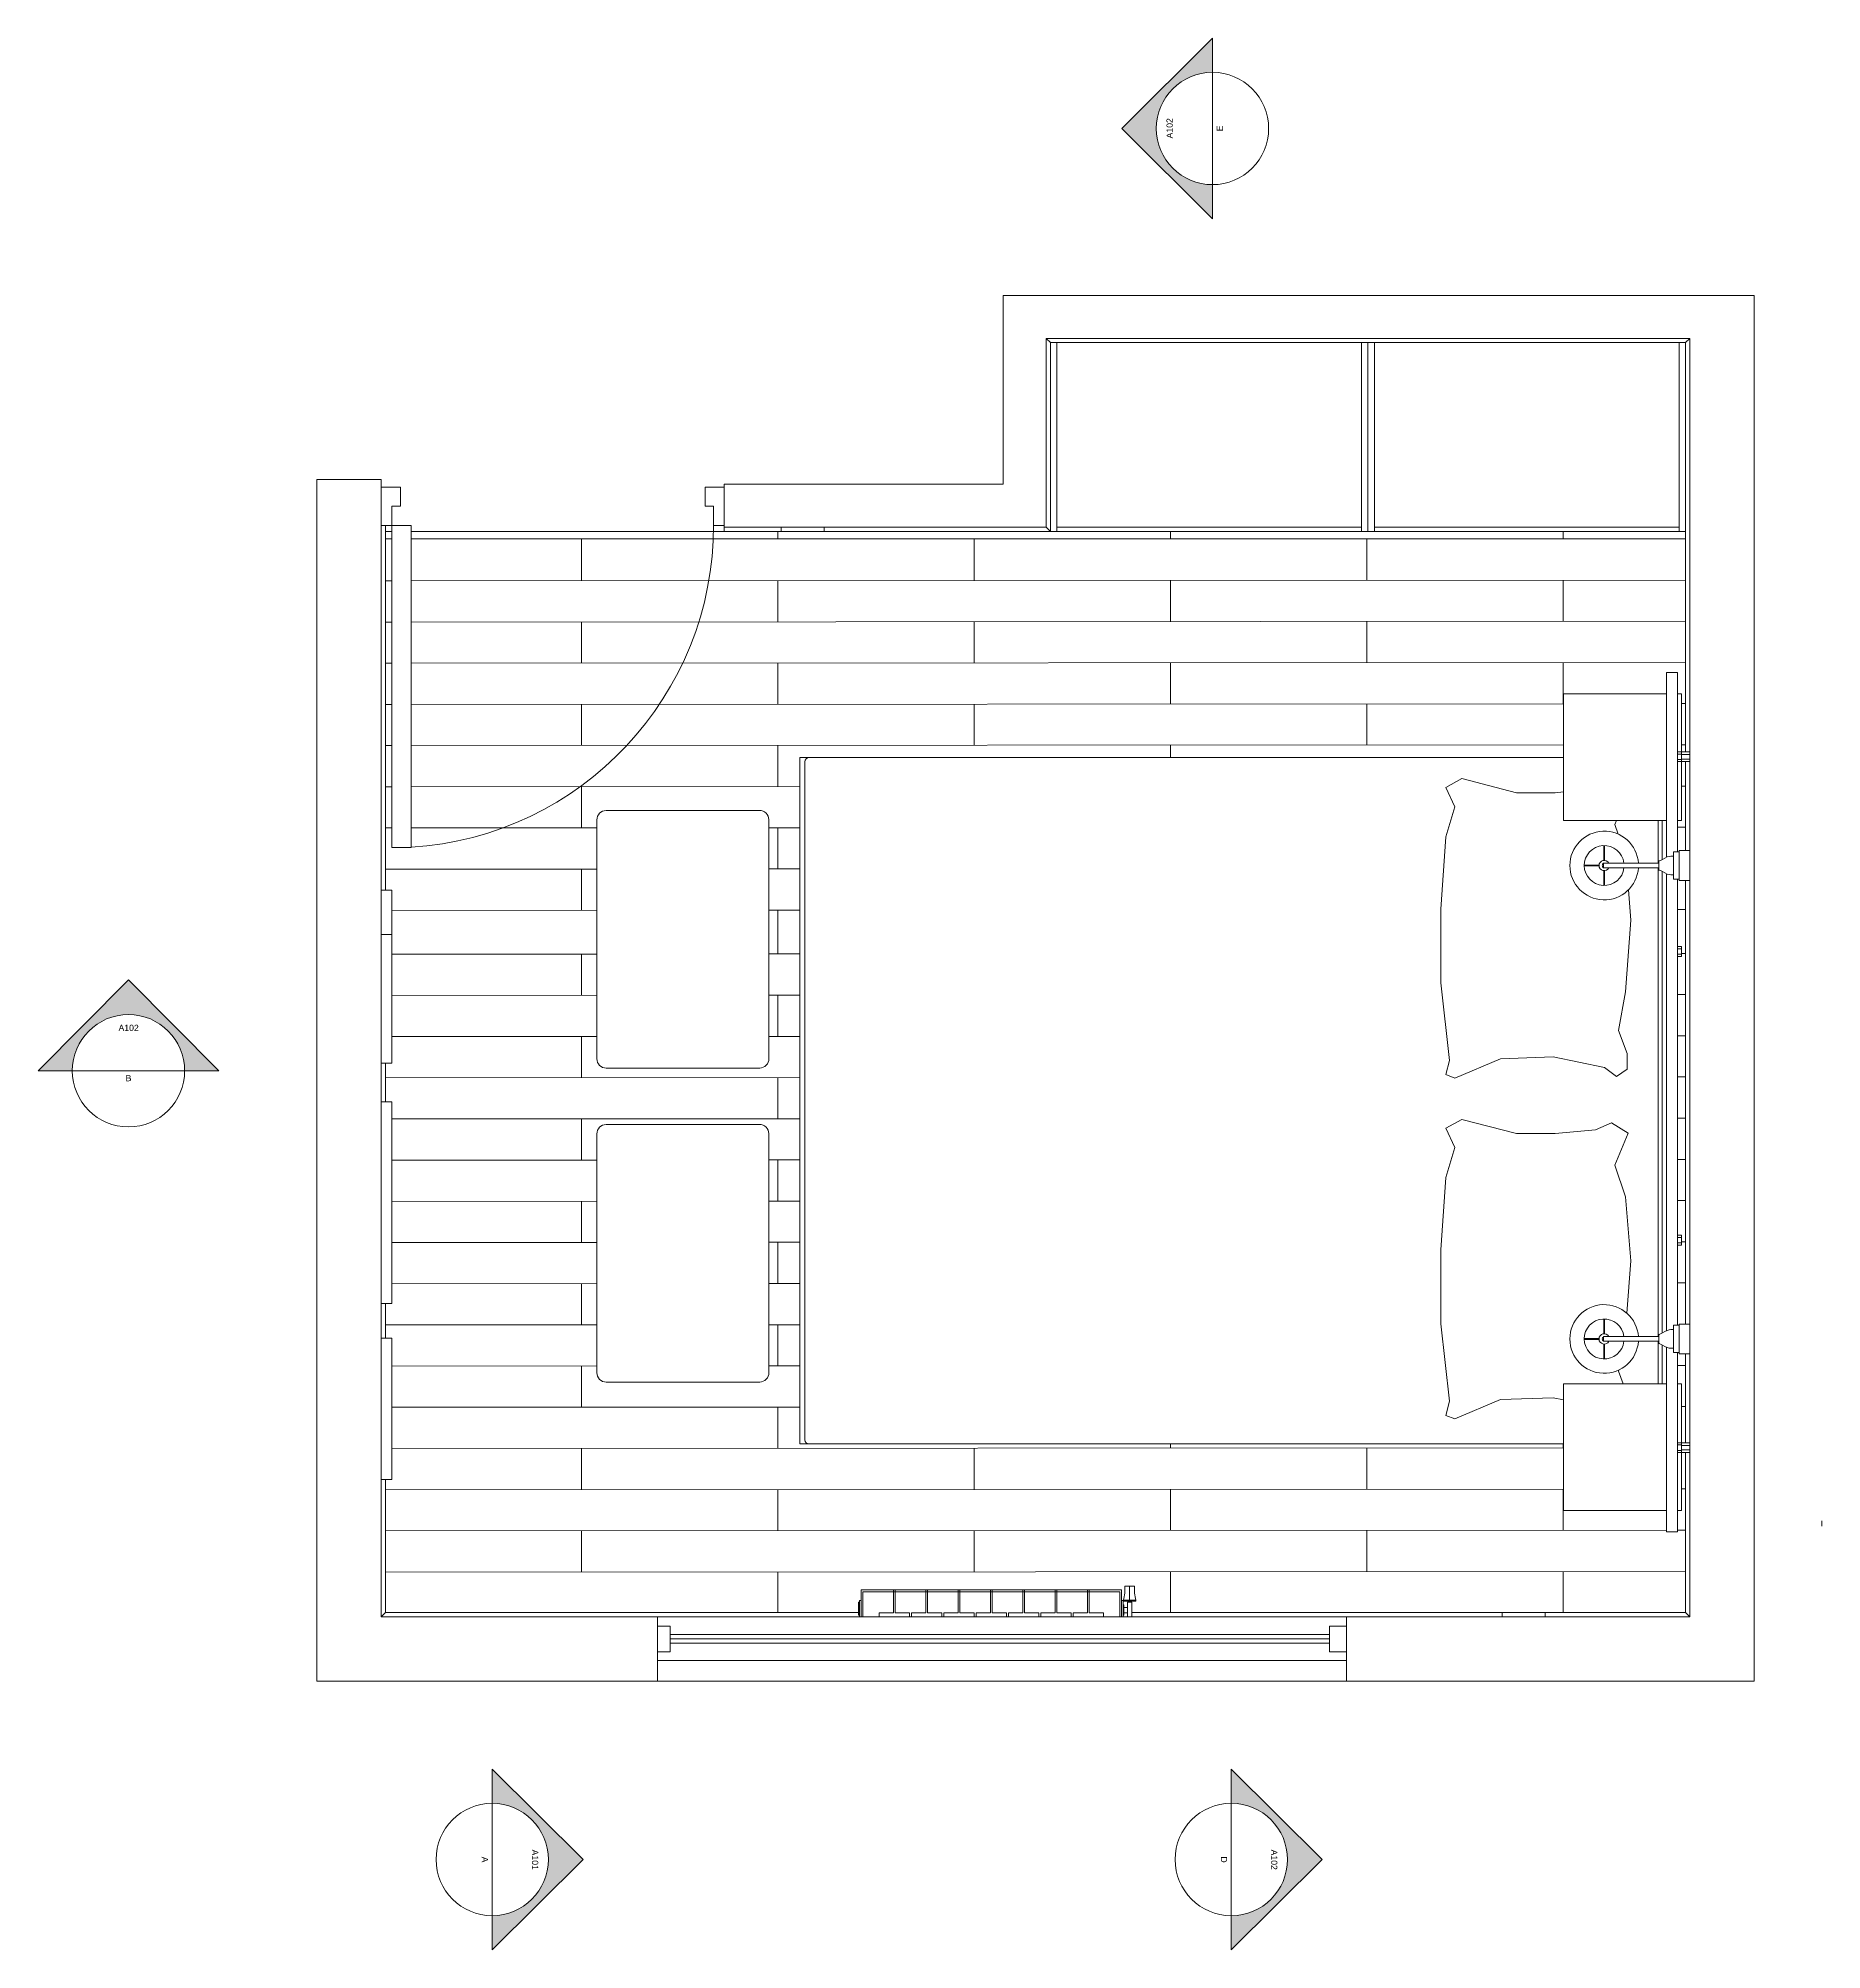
# Model space of a CAD drawing. Header units: centimetres. Extents: x -16179 to 12840, y -10704 to 3856.
# Drawn here: x -2304.44 to -2262.88, y -5185.55 to -5141.01 of the extents above; entities that cross this region are included whole.
import ezdxf

# ---------------------------------------------------------------- set-up
doc = ezdxf.new("R2010")
doc.units = ezdxf.units.CM
doc.header["$MEASUREMENT"] = 0
for name, color, linetype, lineweight in [('0_Num_Penna__2', 2, 'Continuous', 18), ('0_Num_Penna__200', 200, 'Continuous', 18), ('0_Num_Penna__5', 5, 'Continuous', 18), ('0_Num_Penna__7', 7, 'Continuous', 18), ('A-FLOR-LEVL_Num_Penna__5', 5, 'Continuous', 18), ('A-FURN_Num_Penna__8', 8, 'Continuous', 18), ('A-PRSP-1_Num_Penna__7', 7, 'Continuous', 18), ('A-SECT-MCUT_Num_Penna__5', 5, 'Continuous', 18), ('A-WALL-FULL-EXTR_Num_Penna__200', 200, 'Continuous', 18), ('A-WALL-FULL-EXTR_Num_Penna__5', 5, 'Continuous', 18), ('A-WALL-FULL-INTR_Num_Penna__5', 5, 'Continuous', 18), ('A-WALL-FULL-INTR_Num_Penna__7', 7, 'Continuous', 18), ('A-WALL-FULL_Num_Penna__5', 5, 'Continuous', 18), ('particolari_Num_Penna__5', 5, 'Continuous', 18), ('particolari_Num_Penna__6', 6, 'Continuous', 18)]:
    doc.layers.add(name, color=color, linetype=linetype, lineweight=lineweight)
doc.layers.add('A-FURN_Num_Penna__10', color=7, linetype='Continuous', lineweight=18, true_color=0x136734)
doc.styles.add('GENERATED_STYLE_1', font='Arial.ttf')

msp = doc.modelspace()

# ---------------------------------------------------------------- hatches: boundary and pattern name
at = {"layer": 'A-PRSP-1_Num_Penna__7', "linetype": 'Continuous', "lineweight": 18}
for points in [[(-2277.079, -5145.212), (-2277.079, -5144.419, -1), (-2277.079, -5141.8), (-2277.079, -5141.006), (-2279.194, -5143.109)], [(-2304.444, -5165.067), (-2303.651, -5165.067, -1), (-2301.032, -5165.067), (-2300.238, -5165.067), (-2302.341, -5162.952)], [(-2293.864, -5181.344), (-2293.864, -5182.138, -1), (-2293.864, -5184.757), (-2293.864, -5185.551), (-2291.748, -5183.447)], [(-2276.64, -5181.344), (-2276.64, -5182.138, -1), (-2276.64, -5184.757), (-2276.64, -5185.551), (-2274.524, -5183.447)]]:
    msp.add_hatch(color=7, dxfattribs=at).paths.add_polyline_path(points)

# ---------------------------------------------------------------- linework, layer by layer
at = {"layer": '0_Num_Penna__2', "color": 2, "linetype": 'Continuous', "lineweight": 18}
for p, q in [((-2296.455, -5151.464), (-2296.005, -5151.464)), ((-2296.005, -5151.464), (-2296.005, -5151.914)), ((-2288.455, -5151.464), (-2288.905, -5151.464)), ((-2288.905, -5151.464), (-2288.905, -5151.914)), ((-2296.005, -5151.914), (-2296.205, -5151.914)), ((-2296.205, -5151.914), (-2296.205, -5152.364)), ((-2288.905, -5151.914), (-2288.705, -5151.914)), ((-2288.705, -5151.914), (-2288.705, -5152.364)), ((-2296.205, -5152.364), (-2296.455, -5152.364)), ((-2288.705, -5152.364), (-2288.455, -5152.364))]:
    msp.add_line(p, q, dxfattribs=at)
at = {"layer": '0_Num_Penna__2', "color": 2, "linetype": 'Continuous', "lineweight": 18, "flags": 128}
msp.add_lwpolyline([(-2295.755, -5159.864), (-2295.755, -5152.364), (-2296.205, -5152.364), (-2296.205, -5159.864)], close=True, dxfattribs=at)
at = {"layer": '0_Num_Penna__2', "color": 2, "linetype": 'Continuous', "lineweight": 18}
msp.add_arc((-2296.222, -5152.357), 7.517, 273.5649, 0.0974, dxfattribs=at)
at = {"layer": '0_Num_Penna__200', "color": 200, "linetype": 'Continuous', "lineweight": 18}
for p, q in [((-2280.955, -5148), (-2280.855, -5148.1)), ((-2266.055, -5148.1), (-2265.955, -5148)), ((-2288.455, -5152.4), (-2288.455, -5152.5)), ((-2280.955, -5152.4), (-2280.855, -5152.5)), ((-2288.455, -5152.5), (-2287.128, -5152.5)), ((-2286.128, -5152.5), (-2280.855, -5152.5)), ((-2296.455, -5177.792), (-2296.355, -5177.692)), ((-2266.055, -5177.692), (-2265.955, -5177.792))]:
    msp.add_line(p, q, dxfattribs=at)
at = {"layer": '0_Num_Penna__5', "color": 5, "linetype": 'Continuous', "lineweight": 18}
for p, q in [((-2281.955, -5147), (-2281.955, -5151.4)), ((-2281.955, -5147), (-2264.455, -5147)), ((-2280.955, -5148), (-2280.955, -5152.4)), ((-2265.955, -5148), (-2280.955, -5148)), ((-2288.455, -5151.4), (-2281.955, -5151.4)), ((-2288.455, -5152.364), (-2288.455, -5152.4)), ((-2280.955, -5152.4), (-2281.955, -5152.4)), ((-2273.954, -5178.774), (-2273.954, -5178.807))]:
    msp.add_line(p, q, dxfattribs=at)
at = {"layer": '0_Num_Penna__7', "color": 7, "linetype": 'Continuous', "lineweight": 18}
for p, q in [((-2277.079, -5144.419), (-2277.079, -5141.8)), ((-2303.651, -5165.067), (-2301.032, -5165.067)), ((-2293.864, -5182.138), (-2293.864, -5184.757)), ((-2276.64, -5182.138), (-2276.64, -5184.757))]:
    msp.add_line(p, q, dxfattribs=at)
at = {"layer": 'A-FLOR-LEVL_Num_Penna__5', "color": 5, "linetype": 'Continuous', "lineweight": 18}
for p, q in [((-2273.954, -5178.807), (-2290.016, -5178.807)), ((-2297.955, -5179.292), (-2265.955, -5179.292))]:
    msp.add_line(p, q, dxfattribs=at)
at = {"layer": 'A-FURN_Num_Penna__10', "color": 116, "linetype": 'Continuous', "lineweight": 18, "true_color": 0x136734}
msp.add_line((-2262.879, -5175.557), (-2262.879, -5175.676), dxfattribs=at)
at = {"layer": 'A-FURN_Num_Penna__8', "color": 8, "linetype": 'Continuous', "lineweight": 18}
for p, q in [((-2280.855, -5148.1), (-2280.855, -5152.5)), ((-2280.855, -5148.1), (-2266.055, -5148.1)), ((-2280.705, -5152.5), (-2280.705, -5148.1)), ((-2273.605, -5152.5), (-2273.605, -5148.1)), ((-2273.455, -5148.1), (-2273.455, -5152.5)), ((-2273.305, -5152.5), (-2273.305, -5148.1)), ((-2266.205, -5152.5), (-2266.205, -5148.1)), ((-2266.055, -5152.5), (-2266.055, -5148.1)), ((-2287.128, -5152.4), (-2287.128, -5152.5)), ((-2286.128, -5152.5), (-2286.128, -5152.4)), ((-2273.605, -5152.4), (-2280.705, -5152.4)), ((-2273.305, -5152.4), (-2266.205, -5152.4)), ((-2287.128, -5152.5), (-2286.128, -5152.5)), ((-2280.855, -5152.5), (-2266.055, -5152.5)), ((-2266.495, -5157.764), (-2266.495, -5155.786)), ((-2266.495, -5155.786), (-2266.245, -5155.786)), ((-2266.245, -5155.786), (-2266.245, -5159.966)), ((-2266.495, -5156.286), (-2268.895, -5156.286)), ((-2268.895, -5156.286), (-2268.895, -5159.236)), ((-2266.245, -5156.286), (-2266.145, -5156.286)), ((-2266.145, -5156.286), (-2266.145, -5157.636)), ((-2286.695, -5157.764), (-2286.695, -5173.764)), ((-2268.895, -5157.764), (-2286.695, -5157.764)), ((-2266.495, -5157.764), (-2266.495, -5160.09)), ((-2286.577, -5157.865), (-2286.577, -5157.871)), ((-2286.577, -5157.871), (-2286.577, -5173.664)), ((-2271.637, -5158.465), (-2271.268, -5158.26)), ((-2271.268, -5158.26), (-2269.997, -5158.588)), ((-2266.145, -5157.864), (-2266.145, -5159.236)), ((-2271.432, -5158.917), (-2271.637, -5158.465)), ((-2269.997, -5158.588), (-2269.094, -5158.588)), ((-2269.094, -5158.588), (-2268.895, -5158.571)), ((-2271.637, -5159.615), (-2271.432, -5158.917)), ((-2268.895, -5159.236), (-2266.495, -5159.236)), ((-2267.662, -5159.236), (-2267.7, -5159.327)), ((-2267.7, -5159.327), (-2267.624, -5159.554)), ((-2266.695, -5159.236), (-2266.695, -5160.229)), ((-2266.595, -5160.143), (-2266.595, -5159.236)), ((-2266.145, -5159.236), (-2266.245, -5159.236)), ((-2271.76, -5161.298), (-2271.637, -5159.615)), ((-2266.333, -5159.966), (-2266.206, -5159.966)), ((-2266.333, -5160.501), (-2266.333, -5159.966)), ((-2266.206, -5159.966), (-2266.206, -5159.936)), ((-2266.206, -5159.936), (-2265.955, -5159.936)), ((-2266.206, -5159.966), (-2266.206, -5159.936)), ((-2266.206, -5159.966), (-2266.206, -5160.631)), ((-2267.964, -5160.339), (-2267.964, -5160.229)), ((-2267.964, -5160.229), (-2266.677, -5160.229)), ((-2267.964, -5160.339), (-2266.677, -5160.339)), ((-2266.695, -5160.339), (-2266.695, -5171.262)), ((-2266.677, -5160.384), (-2266.677, -5160.184)), ((-2266.595, -5171.176), (-2266.595, -5160.425)), ((-2266.495, -5160.478), (-2266.495, -5171.123)), ((-2266.388, -5160.066), (-2266.333, -5160.066)), ((-2296.455, -5160.857), (-2296.205, -5160.857)), ((-2296.205, -5160.857), (-2296.205, -5161.892)), ((-2267.386, -5160.852), (-2267.326, -5161.557)), ((-2266.388, -5160.501), (-2266.333, -5160.501)), ((-2266.333, -5160.501), (-2266.333, -5160.601)), ((-2266.206, -5160.601), (-2266.333, -5160.601)), ((-2266.245, -5160.601), (-2266.245, -5170.999)), ((-2266.206, -5160.571), (-2266.206, -5160.601)), ((-2266.206, -5160.631), (-2265.955, -5160.631)), ((-2271.76, -5163.022), (-2271.76, -5161.298)), ((-2267.326, -5161.557), (-2267.454, -5163.227)), ((-2296.205, -5161.892), (-2296.455, -5161.892)), ((-2296.205, -5164.892), (-2296.205, -5161.892)), ((-2271.555, -5164.828), (-2271.76, -5163.022)), ((-2267.454, -5163.227), (-2267.618, -5164.13)), ((-2267.618, -5164.13), (-2267.413, -5164.664)), ((-2296.455, -5164.892), (-2296.205, -5164.892)), ((-2271.637, -5165.156), (-2271.555, -5164.828)), ((-2270.366, -5164.787), (-2271.432, -5165.239)), ((-2269.135, -5164.746), (-2270.366, -5164.787)), ((-2267.946, -5164.992), (-2269.135, -5164.746)), ((-2267.413, -5164.664), (-2267.413, -5165.033)), ((-2271.637, -5165.156), (-2271.432, -5165.239)), ((-2267.659, -5165.197), (-2267.946, -5164.992)), ((-2267.413, -5165.033), (-2267.659, -5165.197)), ((-2296.205, -5165.792), (-2296.455, -5165.792)), ((-2296.205, -5170.492), (-2296.205, -5165.792)), ((-2271.637, -5166.406), (-2271.268, -5166.2)), ((-2271.268, -5166.2), (-2269.997, -5166.529)), ((-2271.432, -5166.857), (-2271.637, -5166.406)), ((-2269.997, -5166.529), (-2269.094, -5166.529)), ((-2269.094, -5166.529), (-2268.151, -5166.447)), ((-2268.151, -5166.447), (-2267.782, -5166.283)), ((-2267.782, -5166.283), (-2267.393, -5166.525)), ((-2267.393, -5166.525), (-2267.7, -5167.268)), ((-2271.637, -5167.555), (-2271.432, -5166.857)), ((-2271.76, -5169.238), (-2271.637, -5167.555)), ((-2267.7, -5167.268), (-2267.454, -5168.007)), ((-2267.454, -5168.007), (-2267.326, -5169.498)), ((-2271.76, -5170.962), (-2271.76, -5169.238)), ((-2267.326, -5169.498), (-2267.419, -5170.719)), ((-2296.455, -5170.492), (-2296.205, -5170.492)), ((-2271.555, -5172.769), (-2271.76, -5170.962)), ((-2266.388, -5171.099), (-2266.333, -5171.099)), ((-2266.333, -5170.999), (-2266.206, -5170.999)), ((-2266.333, -5171.534), (-2266.333, -5170.999)), ((-2266.206, -5170.999), (-2266.206, -5170.969)), ((-2266.206, -5170.969), (-2265.955, -5170.969)), ((-2266.206, -5170.999), (-2266.206, -5170.969)), ((-2266.206, -5170.999), (-2266.206, -5171.664)), ((-2296.205, -5171.302), (-2296.455, -5171.302)), ((-2296.205, -5174.592), (-2296.205, -5171.302)), ((-2267.964, -5171.372), (-2267.964, -5171.262)), ((-2267.964, -5171.262), (-2266.677, -5171.262)), ((-2267.964, -5171.372), (-2266.677, -5171.372)), ((-2266.695, -5171.372), (-2266.695, -5172.364)), ((-2266.677, -5171.417), (-2266.677, -5171.217)), ((-2266.595, -5172.364), (-2266.595, -5171.458)), ((-2266.495, -5171.511), (-2266.495, -5173.764)), ((-2266.388, -5171.534), (-2266.333, -5171.534)), ((-2266.333, -5171.534), (-2266.333, -5171.634)), ((-2267.612, -5172.042), (-2267.618, -5172.071)), ((-2267.618, -5172.071), (-2267.505, -5172.364)), ((-2266.206, -5171.634), (-2266.333, -5171.634)), ((-2266.245, -5171.634), (-2266.245, -5175.814)), ((-2266.206, -5171.634), (-2266.206, -5171.664)), ((-2266.206, -5171.664), (-2265.955, -5171.664)), ((-2266.495, -5172.364), (-2268.895, -5172.364)), ((-2268.895, -5172.364), (-2268.895, -5175.314)), ((-2266.245, -5172.364), (-2266.145, -5172.364)), ((-2266.145, -5172.364), (-2266.145, -5173.737)), ((-2271.637, -5173.097), (-2271.555, -5172.769)), ((-2270.366, -5172.728), (-2271.432, -5173.179)), ((-2269.135, -5172.687), (-2270.366, -5172.728)), ((-2268.895, -5172.736), (-2269.135, -5172.687)), ((-2271.432, -5173.179), (-2271.637, -5173.097)), ((-2286.695, -5173.764), (-2268.895, -5173.764)), ((-2266.495, -5173.764), (-2266.495, -5175.814)), ((-2266.145, -5173.964), (-2266.145, -5175.314)), ((-2296.455, -5174.592), (-2296.205, -5174.592)), ((-2268.895, -5175.314), (-2266.495, -5175.314)), ((-2266.495, -5175.314), (-2266.495, -5175.814)), ((-2266.145, -5175.314), (-2266.245, -5175.314)), ((-2266.495, -5175.814), (-2266.245, -5175.814)), ((-2269.328, -5177.692), (-2270.328, -5177.692)), ((-2270.328, -5177.692), (-2270.328, -5177.792)), ((-2269.328, -5177.792), (-2269.328, -5177.692))]:
    msp.add_line(p, q, dxfattribs=at)
at = {"layer": 'A-FURN_Num_Penna__8', "color": 8, "linetype": 'Continuous', "lineweight": 18, "flags": 128}
for points in [[(-2287.628, -5165.004, 0.414214), (-2287.418, -5164.787), (-2287.418, -5159.212, 0.414214), (-2287.635, -5159.002), (-2291.21, -5159.002, 0.414214), (-2291.425, -5159.221), (-2291.425, -5164.788, 0.414214), (-2291.208, -5165.004)], [(-2287.628, -5172.321, 0.414214), (-2287.418, -5172.104), (-2287.418, -5166.529, 0.414214), (-2287.635, -5166.319), (-2291.21, -5166.319, 0.414214), (-2291.425, -5166.538), (-2291.425, -5172.105, 0.414214), (-2291.208, -5172.321)]]:
    msp.add_lwpolyline(points, format="xyb", close=True, dxfattribs=at)
at = {"layer": 'A-FURN_Num_Penna__8', "color": 8, "linetype": 'Continuous', "lineweight": 18}
for centre, radius, start, end in [((-2286.474, -5157.867), 0.103, 94.0082, 178.8728), ((-2267.95, -5160.284), 0.8, 3.9955, 356.1111), ((-2267.95, -5160.284), 0.465, 6.885, 353.2993), ((-2267.95, -5160.284), 0.12, 27.6794, 333.1187), ((-2267.931, -5160.284), 0.0639, 120.5515, 239.4485), ((-2267.95, -5171.317), 0.8, 3.9955, 356.1111), ((-2267.95, -5171.317), 0.465, 6.885, 353.2993), ((-2267.95, -5171.317), 0.12, 27.6794, 333.1187), ((-2267.931, -5171.317), 0.0639, 120.5515, 239.4485), ((-2286.475, -5173.663), 0.101, 180.7492, 269.2508)]:
    msp.add_arc(centre, radius, start, end, dxfattribs=at)
for points in [[(-2266.388, -5160.066), (-2266.388, -5160.066), (-2266.459, -5160.065), (-2266.537, -5160.111), (-2266.616, -5160.156), (-2266.677, -5160.184), (-2266.677, -5160.184)], [(-2266.388, -5160.501), (-2266.388, -5160.501), (-2266.459, -5160.502), (-2266.537, -5160.457), (-2266.616, -5160.411), (-2266.677, -5160.384), (-2266.677, -5160.384)], [(-2266.388, -5171.099), (-2266.388, -5171.099), (-2266.459, -5171.098), (-2266.537, -5171.144), (-2266.616, -5171.189), (-2266.677, -5171.217), (-2266.677, -5171.217)], [(-2266.388, -5171.534), (-2266.388, -5171.534), (-2266.459, -5171.535), (-2266.537, -5171.49), (-2266.616, -5171.444), (-2266.677, -5171.417), (-2266.677, -5171.417)]]:
    msp.add_open_spline(points, degree=3, knots=[0, 0, 0, 0, 1, 1, 1, 2, 2, 2, 2], dxfattribs=at)
at = {"layer": 'A-PRSP-1_Num_Penna__7', "color": 7, "linetype": 'Continuous', "lineweight": 18}
for p, q in [((-2277.079, -5141.006), (-2279.194, -5143.109)), ((-2277.079, -5141.8), (-2277.079, -5141.006)), ((-2277.079, -5145.212), (-2279.194, -5143.109)), ((-2277.079, -5144.419), (-2277.079, -5145.212)), ((-2304.444, -5165.067), (-2302.341, -5162.952)), ((-2300.238, -5165.067), (-2302.341, -5162.952)), ((-2303.651, -5165.067), (-2304.444, -5165.067)), ((-2301.032, -5165.067), (-2300.238, -5165.067)), ((-2293.864, -5182.138), (-2293.864, -5181.344)), ((-2293.864, -5181.344), (-2291.748, -5183.447)), ((-2276.64, -5182.138), (-2276.64, -5181.344)), ((-2276.64, -5181.344), (-2274.524, -5183.447)), ((-2293.864, -5185.551), (-2291.748, -5183.447)), ((-2276.64, -5185.551), (-2274.524, -5183.447)), ((-2293.864, -5184.757), (-2293.864, -5185.551)), ((-2276.64, -5184.757), (-2276.64, -5185.551))]:
    msp.add_line(p, q, dxfattribs=at)
for centre in [(-2277.079, -5143.109), (-2302.341, -5165.067), (-2293.864, -5183.447), (-2276.64, -5183.447)]:
    msp.add_circle(centre, 1.309, dxfattribs=at)
at = {"layer": 'A-SECT-MCUT_Num_Penna__5', "color": 5, "linetype": 'Continuous', "lineweight": 18}
for p, q in [((-2290.016, -5177.792), (-2290.016, -5179.292)), ((-2273.954, -5179.292), (-2273.954, -5177.792))]:
    msp.add_line(p, q, dxfattribs=at)
at = {"layer": 'A-WALL-FULL-EXTR_Num_Penna__200', "color": 200, "linetype": 'Continuous', "lineweight": 18, "flags": 128}
for points in [[(-2296.355, -5160.857), (-2296.355, -5152.364)], [(-2266.055, -5152.5), (-2266.055, -5157.636)], [(-2266.055, -5157.864), (-2266.055, -5159.936)], [(-2266.055, -5160.631), (-2266.055, -5170.969)], [(-2296.355, -5165.792), (-2296.355, -5164.892)], [(-2296.355, -5171.302), (-2296.355, -5170.492)], [(-2266.055, -5171.664), (-2266.055, -5173.737)], [(-2266.055, -5173.964), (-2266.055, -5177.692), (-2269.328, -5177.692)], [(-2285.329, -5177.692), (-2296.355, -5177.692), (-2296.355, -5174.592)], [(-2270.328, -5177.692), (-2278.956, -5177.692)]]:
    msp.add_lwpolyline(points, dxfattribs=at)
at = {"layer": 'A-WALL-FULL-EXTR_Num_Penna__5', "color": 5, "linetype": 'Continuous', "lineweight": 18}
for p, q in [((-2264.455, -5179.292), (-2264.455, -5147)), ((-2297.955, -5179.292), (-2297.955, -5151.292)), ((-2265.955, -5179.292), (-2264.455, -5179.292))]:
    msp.add_line(p, q, dxfattribs=at)
at = {"layer": 'A-WALL-FULL-EXTR_Num_Penna__5', "color": 5, "linetype": 'Continuous', "lineweight": 18, "flags": 128}
msp.add_lwpolyline([(-2265.955, -5148), (-2265.955, -5177.792), (-2296.455, -5177.792), (-2296.455, -5151.292)], dxfattribs=at)
at = {"layer": 'A-WALL-FULL-INTR_Num_Penna__5', "color": 5, "linetype": 'Continuous', "lineweight": 18}
for p, q in [((-2288.455, -5151.464), (-2288.455, -5151.4)), ((-2288.455, -5152.4), (-2281.955, -5152.4))]:
    msp.add_line(p, q, dxfattribs=at)
at = {"layer": 'A-WALL-FULL-INTR_Num_Penna__7', "color": 7, "linetype": 'Continuous', "lineweight": 18}
for p, q in [((-2281.975, -5151.4), (-2281.97, -5151.4)), ((-2288.455, -5152.4), (-2288.45, -5152.4))]:
    msp.add_line(p, q, dxfattribs=at)
at = {"layer": 'A-WALL-FULL_Num_Penna__5', "color": 5, "linetype": 'Continuous', "lineweight": 18}
msp.add_line((-2297.955, -5151.292), (-2296.455, -5151.292), dxfattribs=at)
at = {"layer": 'particolari_Num_Penna__5', "color": 5, "linetype": 'Continuous', "lineweight": 18}
msp.add_line((-2288.455, -5152.364), (-2288.455, -5151.464), dxfattribs=at)
at = {"layer": 'particolari_Num_Penna__6', "color": 6, "linetype": 'Continuous', "lineweight": 18}
for p, q in [((-2296.355, -5152.5), (-2296.205, -5152.5)), ((-2296.355, -5152.672), (-2296.205, -5152.672)), ((-2295.755, -5152.5), (-2288.455, -5152.5)), ((-2295.755, -5152.672), (-2266.055, -5152.672)), ((-2291.78, -5152.672), (-2291.78, -5153.648)), ((-2287.205, -5152.672), (-2287.205, -5152.5)), ((-2282.63, -5152.672), (-2282.63, -5153.642)), ((-2278.055, -5152.672), (-2278.055, -5152.5)), ((-2273.48, -5152.672), (-2273.48, -5153.632)), ((-2268.905, -5152.672), (-2268.905, -5152.5)), ((-2296.355, -5153.65), (-2296.205, -5153.65)), ((-2295.755, -5153.65), (-2266.055, -5153.632)), ((-2287.205, -5153.645), (-2287.205, -5154.605)), ((-2278.055, -5153.639), (-2278.055, -5154.599)), ((-2268.905, -5154.594), (-2268.905, -5153.636)), ((-2296.355, -5154.61), (-2296.205, -5154.61)), ((-2295.755, -5154.61), (-2266.055, -5154.592)), ((-2291.78, -5154.608), (-2291.78, -5155.568)), ((-2282.63, -5154.602), (-2282.63, -5155.562)), ((-2273.48, -5154.597), (-2273.48, -5155.557)), ((-2296.355, -5155.57), (-2296.205, -5155.57)), ((-2295.755, -5155.57), (-2266.055, -5155.552)), ((-2287.205, -5155.565), (-2287.205, -5156.525)), ((-2278.055, -5155.559), (-2278.055, -5156.519)), ((-2278.055, -5155.559), (-2278.055, -5156.519)), ((-2268.905, -5156.514), (-2268.905, -5155.556)), ((-2296.355, -5156.53), (-2296.205, -5156.53)), ((-2295.755, -5156.53), (-2268.895, -5156.514)), ((-2291.78, -5156.528), (-2291.78, -5157.488)), ((-2282.63, -5156.522), (-2282.63, -5157.482)), ((-2273.48, -5156.517), (-2273.48, -5157.477)), ((-2266.145, -5156.512), (-2266.055, -5156.512)), ((-2296.355, -5157.49), (-2296.205, -5157.49)), ((-2295.755, -5157.49), (-2268.895, -5157.474)), ((-2287.205, -5157.485), (-2287.205, -5158.445)), ((-2278.055, -5157.479), (-2278.055, -5157.764)), ((-2266.245, -5157.636), (-2266.145, -5157.636)), ((-2266.145, -5157.686), (-2266.245, -5157.686)), ((-2266.145, -5157.814), (-2266.245, -5157.814)), ((-2266.145, -5157.472), (-2266.055, -5157.472)), ((-2266.145, -5157.636), (-2266.145, -5157.864)), ((-2266.145, -5157.636), (-2265.955, -5157.636)), ((-2265.955, -5157.696), (-2266.145, -5157.696)), ((-2265.955, -5157.804), (-2266.145, -5157.804)), ((-2265.955, -5157.636), (-2265.955, -5157.864)), ((-2266.245, -5157.864), (-2266.145, -5157.864)), ((-2266.145, -5157.864), (-2265.955, -5157.864)), ((-2296.355, -5158.45), (-2296.205, -5158.45)), ((-2295.755, -5158.45), (-2286.695, -5158.445)), ((-2291.78, -5158.448), (-2291.78, -5159.408)), ((-2266.145, -5158.432), (-2266.055, -5158.432)), ((-2296.355, -5159.41), (-2296.205, -5159.41)), ((-2295.755, -5159.41), (-2291.425, -5159.407)), ((-2287.418, -5159.405), (-2286.695, -5159.405)), ((-2287.205, -5159.405), (-2287.205, -5160.365)), ((-2266.245, -5159.392), (-2266.055, -5159.392)), ((-2267.96, -5159.82), (-2267.96, -5160.165)), ((-2267.94, -5160.165), (-2267.94, -5159.82)), ((-2296.355, -5160.37), (-2291.425, -5160.367)), ((-2291.78, -5160.368), (-2291.78, -5161.328)), ((-2287.418, -5160.365), (-2286.695, -5160.365)), ((-2268.07, -5160.274), (-2268.415, -5160.274)), ((-2268.415, -5160.294), (-2268.07, -5160.294)), ((-2267.96, -5160.404), (-2267.96, -5160.749)), ((-2267.94, -5160.404), (-2267.94, -5160.749)), ((-2296.205, -5161.33), (-2291.425, -5161.327)), ((-2287.418, -5161.325), (-2286.695, -5161.325)), ((-2287.205, -5161.325), (-2287.205, -5162.345)), ((-2266.245, -5161.312), (-2266.055, -5161.312)), ((-2266.245, -5162.174), (-2266.145, -5162.174)), ((-2266.145, -5162.224), (-2266.245, -5162.224)), ((-2266.145, -5162.174), (-2266.145, -5162.401)), ((-2296.205, -5162.35), (-2291.425, -5162.347)), ((-2291.78, -5162.348), (-2291.78, -5163.308)), ((-2287.418, -5162.345), (-2286.695, -5162.345)), ((-2266.145, -5162.351), (-2266.245, -5162.351)), ((-2266.245, -5162.401), (-2266.145, -5162.401)), ((-2266.145, -5162.332), (-2266.055, -5162.332)), ((-2296.205, -5163.31), (-2291.425, -5163.307)), ((-2287.418, -5163.305), (-2286.695, -5163.305)), ((-2287.205, -5163.305), (-2287.205, -5164.265)), ((-2266.245, -5163.292), (-2266.055, -5163.292)), ((-2296.205, -5164.27), (-2291.425, -5164.267)), ((-2291.78, -5164.268), (-2291.78, -5165.228)), ((-2287.418, -5164.265), (-2286.695, -5164.265)), ((-2266.245, -5164.252), (-2266.055, -5164.252)), ((-2296.355, -5165.23), (-2286.695, -5165.225)), ((-2287.205, -5165.225), (-2287.205, -5166.185)), ((-2266.245, -5165.212), (-2266.055, -5165.212)), ((-2296.205, -5166.19), (-2286.695, -5166.185)), ((-2291.78, -5166.188), (-2291.78, -5167.148)), ((-2266.245, -5166.172), (-2266.055, -5166.172)), ((-2296.205, -5167.15), (-2291.425, -5167.147)), ((-2287.418, -5167.145), (-2286.695, -5167.145)), ((-2287.205, -5167.145), (-2287.205, -5168.105)), ((-2266.245, -5167.132), (-2266.055, -5167.132)), ((-2296.205, -5168.11), (-2291.425, -5168.107)), ((-2291.78, -5168.108), (-2291.78, -5169.068)), ((-2287.418, -5168.105), (-2286.695, -5168.105)), ((-2266.245, -5168.092), (-2266.055, -5168.092)), ((-2266.245, -5168.901), (-2266.145, -5168.901)), ((-2266.145, -5168.951), (-2266.245, -5168.951)), ((-2266.145, -5168.901), (-2266.145, -5169.129)), ((-2296.205, -5169.07), (-2291.425, -5169.067)), ((-2287.418, -5169.065), (-2286.695, -5169.065)), ((-2287.205, -5169.065), (-2287.205, -5170.025)), ((-2266.145, -5169.079), (-2266.245, -5169.079)), ((-2266.245, -5169.129), (-2266.145, -5169.129)), ((-2266.145, -5169.052), (-2266.055, -5169.052)), ((-2296.205, -5170.03), (-2291.425, -5170.027)), ((-2291.78, -5170.028), (-2291.78, -5170.988)), ((-2287.418, -5170.025), (-2286.695, -5170.025)), ((-2266.245, -5170.012), (-2266.055, -5170.012)), ((-2296.355, -5170.99), (-2291.425, -5170.987)), ((-2287.418, -5170.985), (-2286.695, -5170.985)), ((-2287.205, -5170.985), (-2287.205, -5171.945)), ((-2267.96, -5170.852), (-2267.96, -5171.198)), ((-2267.94, -5171.198), (-2267.94, -5170.852)), ((-2268.07, -5171.307), (-2268.415, -5171.307)), ((-2268.415, -5171.327), (-2268.07, -5171.327)), ((-2267.96, -5171.437), (-2267.96, -5171.782)), ((-2267.94, -5171.437), (-2267.94, -5171.782)), ((-2296.205, -5171.95), (-2291.425, -5171.947)), ((-2291.78, -5171.948), (-2291.78, -5172.908)), ((-2287.418, -5171.945), (-2286.695, -5171.945)), ((-2266.245, -5171.932), (-2266.055, -5171.932)), ((-2296.205, -5172.91), (-2286.695, -5172.905)), ((-2287.205, -5172.905), (-2287.205, -5173.865)), ((-2266.145, -5172.892), (-2266.055, -5172.892)), ((-2296.205, -5173.87), (-2268.895, -5173.854)), ((-2278.055, -5173.764), (-2278.055, -5173.859)), ((-2268.905, -5173.854), (-2268.905, -5173.764)), ((-2266.245, -5173.737), (-2266.145, -5173.737)), ((-2266.145, -5173.787), (-2266.245, -5173.787)), ((-2266.145, -5173.737), (-2266.145, -5173.964)), ((-2266.145, -5173.737), (-2265.955, -5173.737)), ((-2265.955, -5173.797), (-2266.145, -5173.797)), ((-2265.955, -5173.737), (-2265.955, -5173.964)), ((-2265.955, -5173.737), (-2265.955, -5173.797)), ((-2291.78, -5173.868), (-2291.78, -5174.828)), ((-2282.63, -5173.862), (-2282.63, -5174.822)), ((-2273.48, -5173.857), (-2273.48, -5174.817)), ((-2266.145, -5173.914), (-2266.245, -5173.914)), ((-2266.245, -5173.964), (-2266.145, -5173.964)), ((-2265.955, -5173.904), (-2266.145, -5173.904)), ((-2266.145, -5173.964), (-2265.955, -5173.964)), ((-2265.955, -5173.964), (-2265.955, -5173.904)), ((-2296.355, -5174.83), (-2268.895, -5174.814)), ((-2287.205, -5174.825), (-2287.205, -5175.785)), ((-2278.055, -5174.819), (-2278.055, -5175.779)), ((-2268.905, -5175.774), (-2268.905, -5174.816)), ((-2266.145, -5174.812), (-2266.055, -5174.812)), ((-2296.355, -5175.79), (-2266.495, -5175.773)), ((-2291.78, -5175.788), (-2291.78, -5176.748)), ((-2282.63, -5175.782), (-2282.63, -5176.742)), ((-2273.48, -5175.777), (-2273.48, -5176.737)), ((-2266.245, -5175.772), (-2266.055, -5175.772)), ((-2296.355, -5176.75), (-2266.055, -5176.732)), ((-2287.205, -5176.745), (-2287.205, -5177.692)), ((-2278.055, -5176.739), (-2278.055, -5177.699)), ((-2268.905, -5177.692), (-2268.905, -5176.734)), ((-2285.266, -5177.415), (-2285.304, -5177.415)), ((-2285.304, -5177.792), (-2285.304, -5177.415)), ((-2284.512, -5177.163), (-2284.477, -5177.163)), ((-2284.512, -5177.208), (-2284.477, -5177.208)), ((-2281.462, -5177.163), (-2281.498, -5177.163)), ((-2281.498, -5177.163), (-2281.498, -5177.7)), ((-2281.462, -5177.7), (-2281.462, -5177.163)), ((-2279.201, -5177.415), (-2279.163, -5177.415)), ((-2279.163, -5177.792), (-2279.163, -5177.415)), ((-2278.865, -5177.404), (-2279.153, -5177.404)), ((-2279.153, -5177.404), (-2279.153, -5177.428)), ((-2278.984, -5177.078), (-2279.12, -5177.078)), ((-2279.009, -5177.078), (-2279.009, -5177.428)), ((-2278.984, -5177.078), (-2278.898, -5177.078)), ((-2278.898, -5177.105), (-2278.898, -5177.078)), ((-2278.865, -5177.404), (-2278.865, -5177.428)), ((-2285.329, -5177.755), (-2285.329, -5177.452)), ((-2285.304, -5177.452), (-2285.329, -5177.452)), ((-2285.304, -5177.755), (-2285.329, -5177.755)), ((-2281.834, -5177.7), (-2281.834, -5177.792)), ((-2281.498, -5177.7), (-2281.834, -5177.7)), ((-2281.126, -5177.7), (-2281.462, -5177.7)), ((-2281.126, -5177.792), (-2281.126, -5177.7)), ((-2279.163, -5177.514), (-2279.143, -5177.514)), ((-2279.163, -5177.755), (-2279.143, -5177.755)), ((-2278.865, -5177.428), (-2279.153, -5177.428)), ((-2279.143, -5177.755), (-2279.143, -5177.514)), ((-2279.062, -5177.572), (-2279.143, -5177.572)), ((-2279.062, -5177.697), (-2279.143, -5177.697)), ((-2279.062, -5177.792), (-2279.062, -5177.448)), ((-2278.956, -5177.448), (-2279.062, -5177.448)), ((-2279.036, -5177.448), (-2279.036, -5177.428)), ((-2278.981, -5177.448), (-2278.981, -5177.428)), ((-2278.956, -5177.792), (-2278.956, -5177.448)), ((-2289.716, -5178.007), (-2290.016, -5178.007)), ((-2289.716, -5178.607), (-2289.716, -5178.007)), ((-2274.348, -5178.207), (-2289.716, -5178.207)), ((-2274.348, -5178.307), (-2289.716, -5178.307)), ((-2273.954, -5178.007), (-2274.348, -5178.007)), ((-2274.348, -5178.607), (-2274.348, -5178.007)), ((-2289.716, -5178.607), (-2290.016, -5178.607)), ((-2274.348, -5178.407), (-2289.716, -5178.407)), ((-2273.954, -5178.607), (-2274.348, -5178.607))]:
    msp.add_line(p, q, dxfattribs=at)
at = {"layer": 'particolari_Num_Penna__6', "color": 6, "linetype": 'Continuous', "lineweight": 18, "flags": 128}
for points in [[(-2284.512, -5177.163), (-2285.266, -5177.163), (-2285.266, -5177.792)], [(-2284.512, -5177.208), (-2285.23, -5177.208), (-2285.23, -5177.792)], [(-2284.849, -5177.792), (-2284.849, -5177.7), (-2284.512, -5177.7), (-2284.512, -5177.163)], [(-2279.201, -5177.792), (-2279.201, -5177.163), (-2284.477, -5177.163)], [(-2284.477, -5177.163), (-2284.477, -5177.7), (-2284.14, -5177.7)], [(-2279.237, -5177.792), (-2279.237, -5177.208), (-2284.477, -5177.208)], [(-2284.095, -5177.792), (-2284.095, -5177.7), (-2283.758, -5177.7), (-2283.758, -5177.163), (-2283.723, -5177.163), (-2283.723, -5177.7), (-2283.386, -5177.7)], [(-2282.633, -5177.792), (-2282.633, -5177.7), (-2282.969, -5177.7), (-2282.969, -5177.163), (-2283.005, -5177.163), (-2283.005, -5177.7), (-2283.341, -5177.7)], [(-2281.879, -5177.792), (-2281.879, -5177.7), (-2282.216, -5177.7), (-2282.216, -5177.163), (-2282.251, -5177.163), (-2282.251, -5177.7), (-2282.588, -5177.7)], [(-2280.372, -5177.792), (-2280.372, -5177.7), (-2280.709, -5177.7), (-2280.709, -5177.163), (-2280.744, -5177.163), (-2280.744, -5177.7), (-2281.081, -5177.7)], [(-2279.618, -5177.792), (-2279.618, -5177.7), (-2279.955, -5177.7), (-2279.955, -5177.163), (-2279.99, -5177.163), (-2279.99, -5177.7), (-2280.327, -5177.7)], [(-2284.14, -5177.7), (-2284.14, -5177.792)], [(-2283.386, -5177.7), (-2283.386, -5177.792)], [(-2283.341, -5177.7), (-2283.341, -5177.792)], [(-2282.588, -5177.7), (-2282.588, -5177.792)], [(-2281.081, -5177.7), (-2281.081, -5177.792)], [(-2280.327, -5177.7), (-2280.327, -5177.792)]]:
    msp.add_lwpolyline(points, dxfattribs=at)
at = {"layer": 'particolari_Num_Penna__6', "color": 6, "linetype": 'Continuous', "lineweight": 18}
for centre, start, end in [((-2280.328, -5177.12), 346.4179, 1.9746), ((-2277.689, -5177.12), 178.0254, 193.5821)]:
    msp.add_arc(centre, 1.21, start, end, dxfattribs=at)

# ---------------------------------------------------------------- texts
at = {"layer": '0_Num_Penna__7', "color": 7, "linetype": 'Continuous', "lineweight": 18, "char_height": 0.1447, "attachment_point": 1, "style": 'GENERATED_STYLE_1'}
for s, insert, rotation in [('\\A1;A102', (-2278.15, -5143.341), 90), ('\\A1;E', (-2276.979, -5143.175), 90), ('\\A1;A', (-2293.963, -5183.381), 270), ('\\A1;A101', (-2292.792, -5183.216), 270), ('\\A1;D', (-2276.739, -5183.376), 270), ('\\A1;A102', (-2275.568, -5183.216), 270)]:
    msp.add_mtext(s, dxfattribs=dict(at, insert=insert, rotation=rotation))
for s, insert in [('\\A1;A102', (-2302.573, -5163.995)), ('\\A1;B', (-2302.407, -5165.166))]:
    msp.add_mtext(s, dxfattribs=dict(at, insert=insert))

doc.saveas('drawing.dxf')
